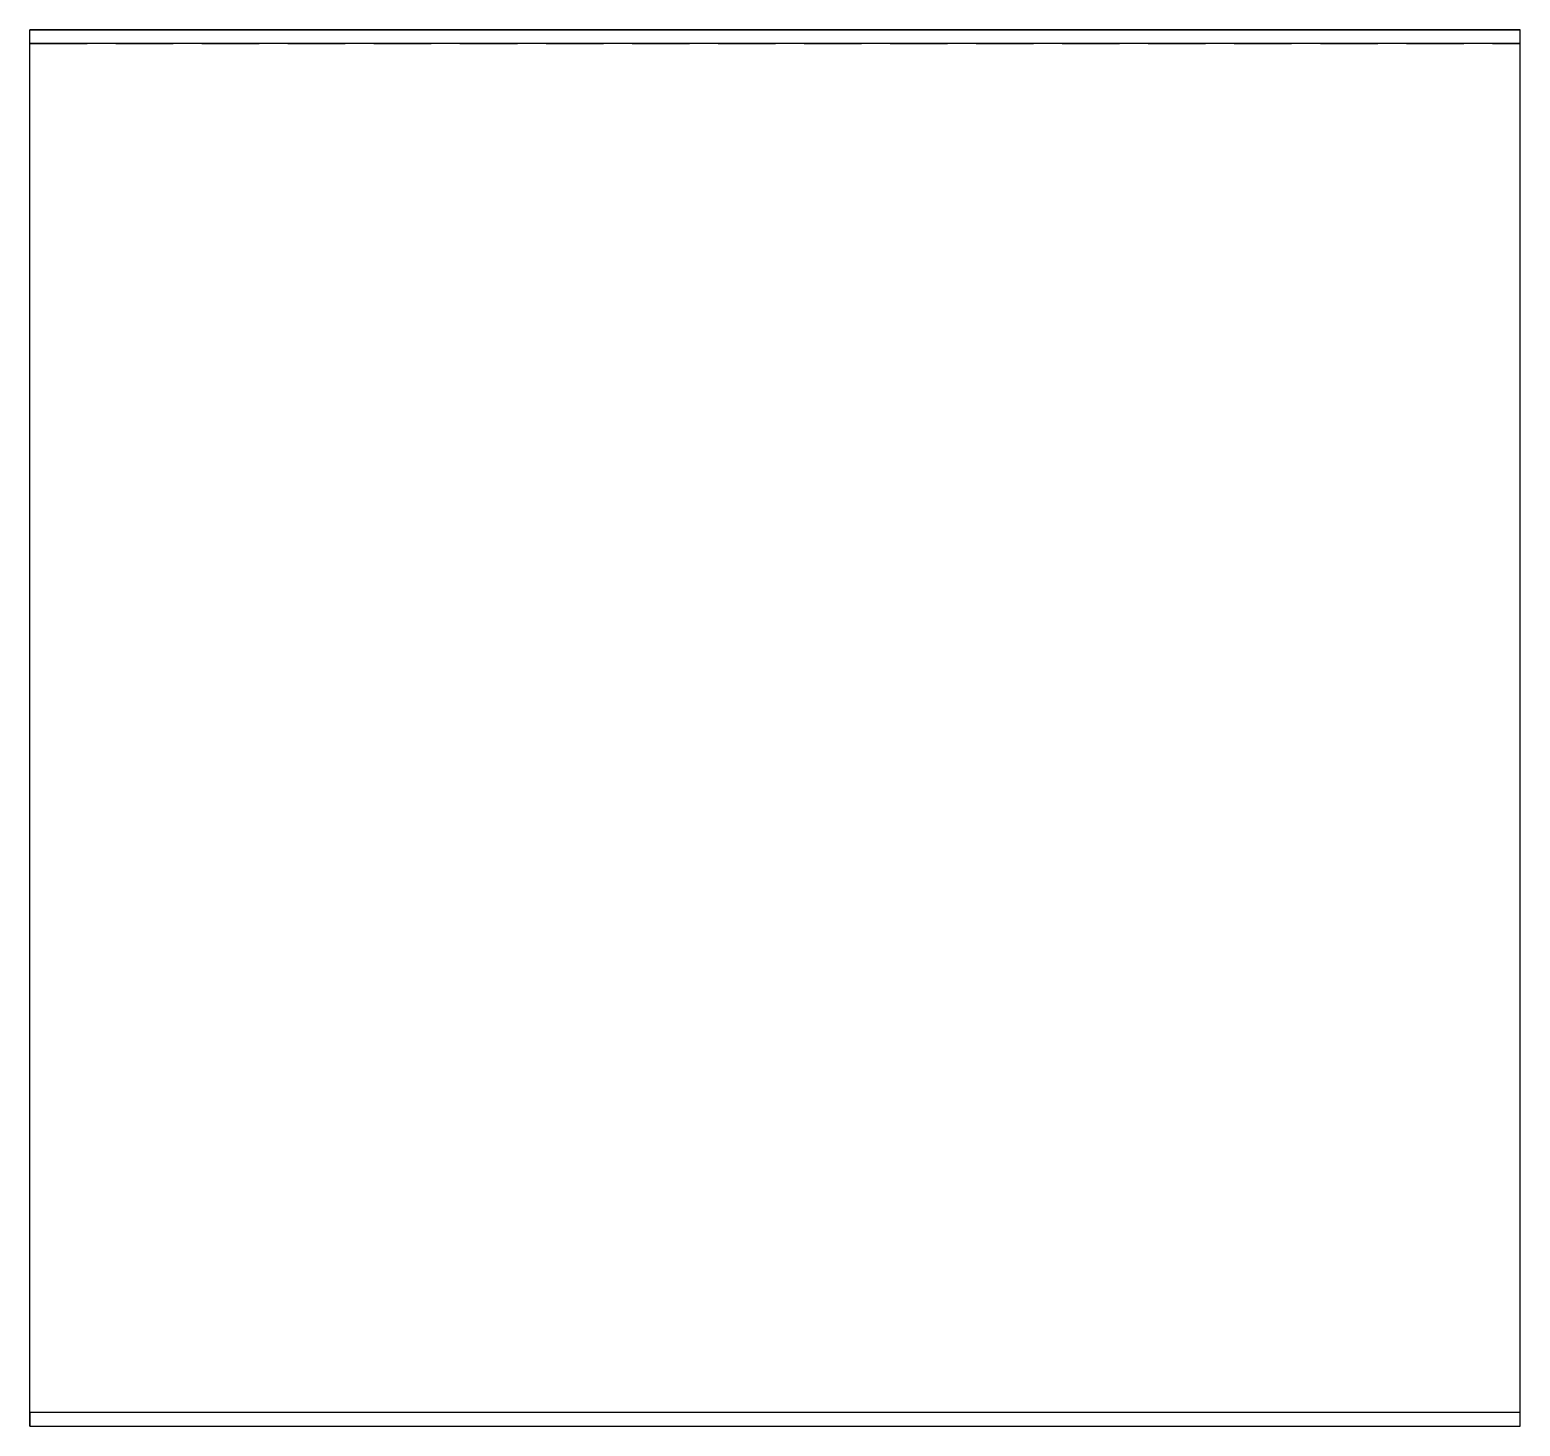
# Model space of a CAD drawing. Extents: x 0 to 165, y 0 to 154.
import ezdxf

# ---------------------------------------------------------------- set-up
doc = ezdxf.new("R2010")
doc.units = 0
doc.linetypes.add('HIDDEN', pattern=[9.525, 6.35, -3.175])
doc.layers.get('0').update_dxf_attribs({"linetype": 'CONTINUOUS'})

msp = doc.modelspace()

# ---------------------------------------------------------------- linework, layer by layer
at = {"linetype": 'CONTINUOUS'}
for p, q in [((165, 154.5), (0, 154.5)), ((0, 0), (0, 154.5)), ((0, 0), (0, 154.5)), ((0, 154.5), (165, 154.5)), ((165, 0), (165, 154.5)), ((165, 0), (165, 154.5)), ((165, 153), (0, 153)), ((165, 1.5), (0, 1.5)), ((0, 1.5), (0, 0)), ((0, 0), (165, 0)), ((0, 0), (165, 0)), ((165, 0), (165, 1.5))]:
    msp.add_line(p, q, dxfattribs=at)
at = {"linetype": 'HIDDEN'}
msp.add_line((0, 153), (165, 153), dxfattribs=at)

doc.saveas('drawing.dxf')
